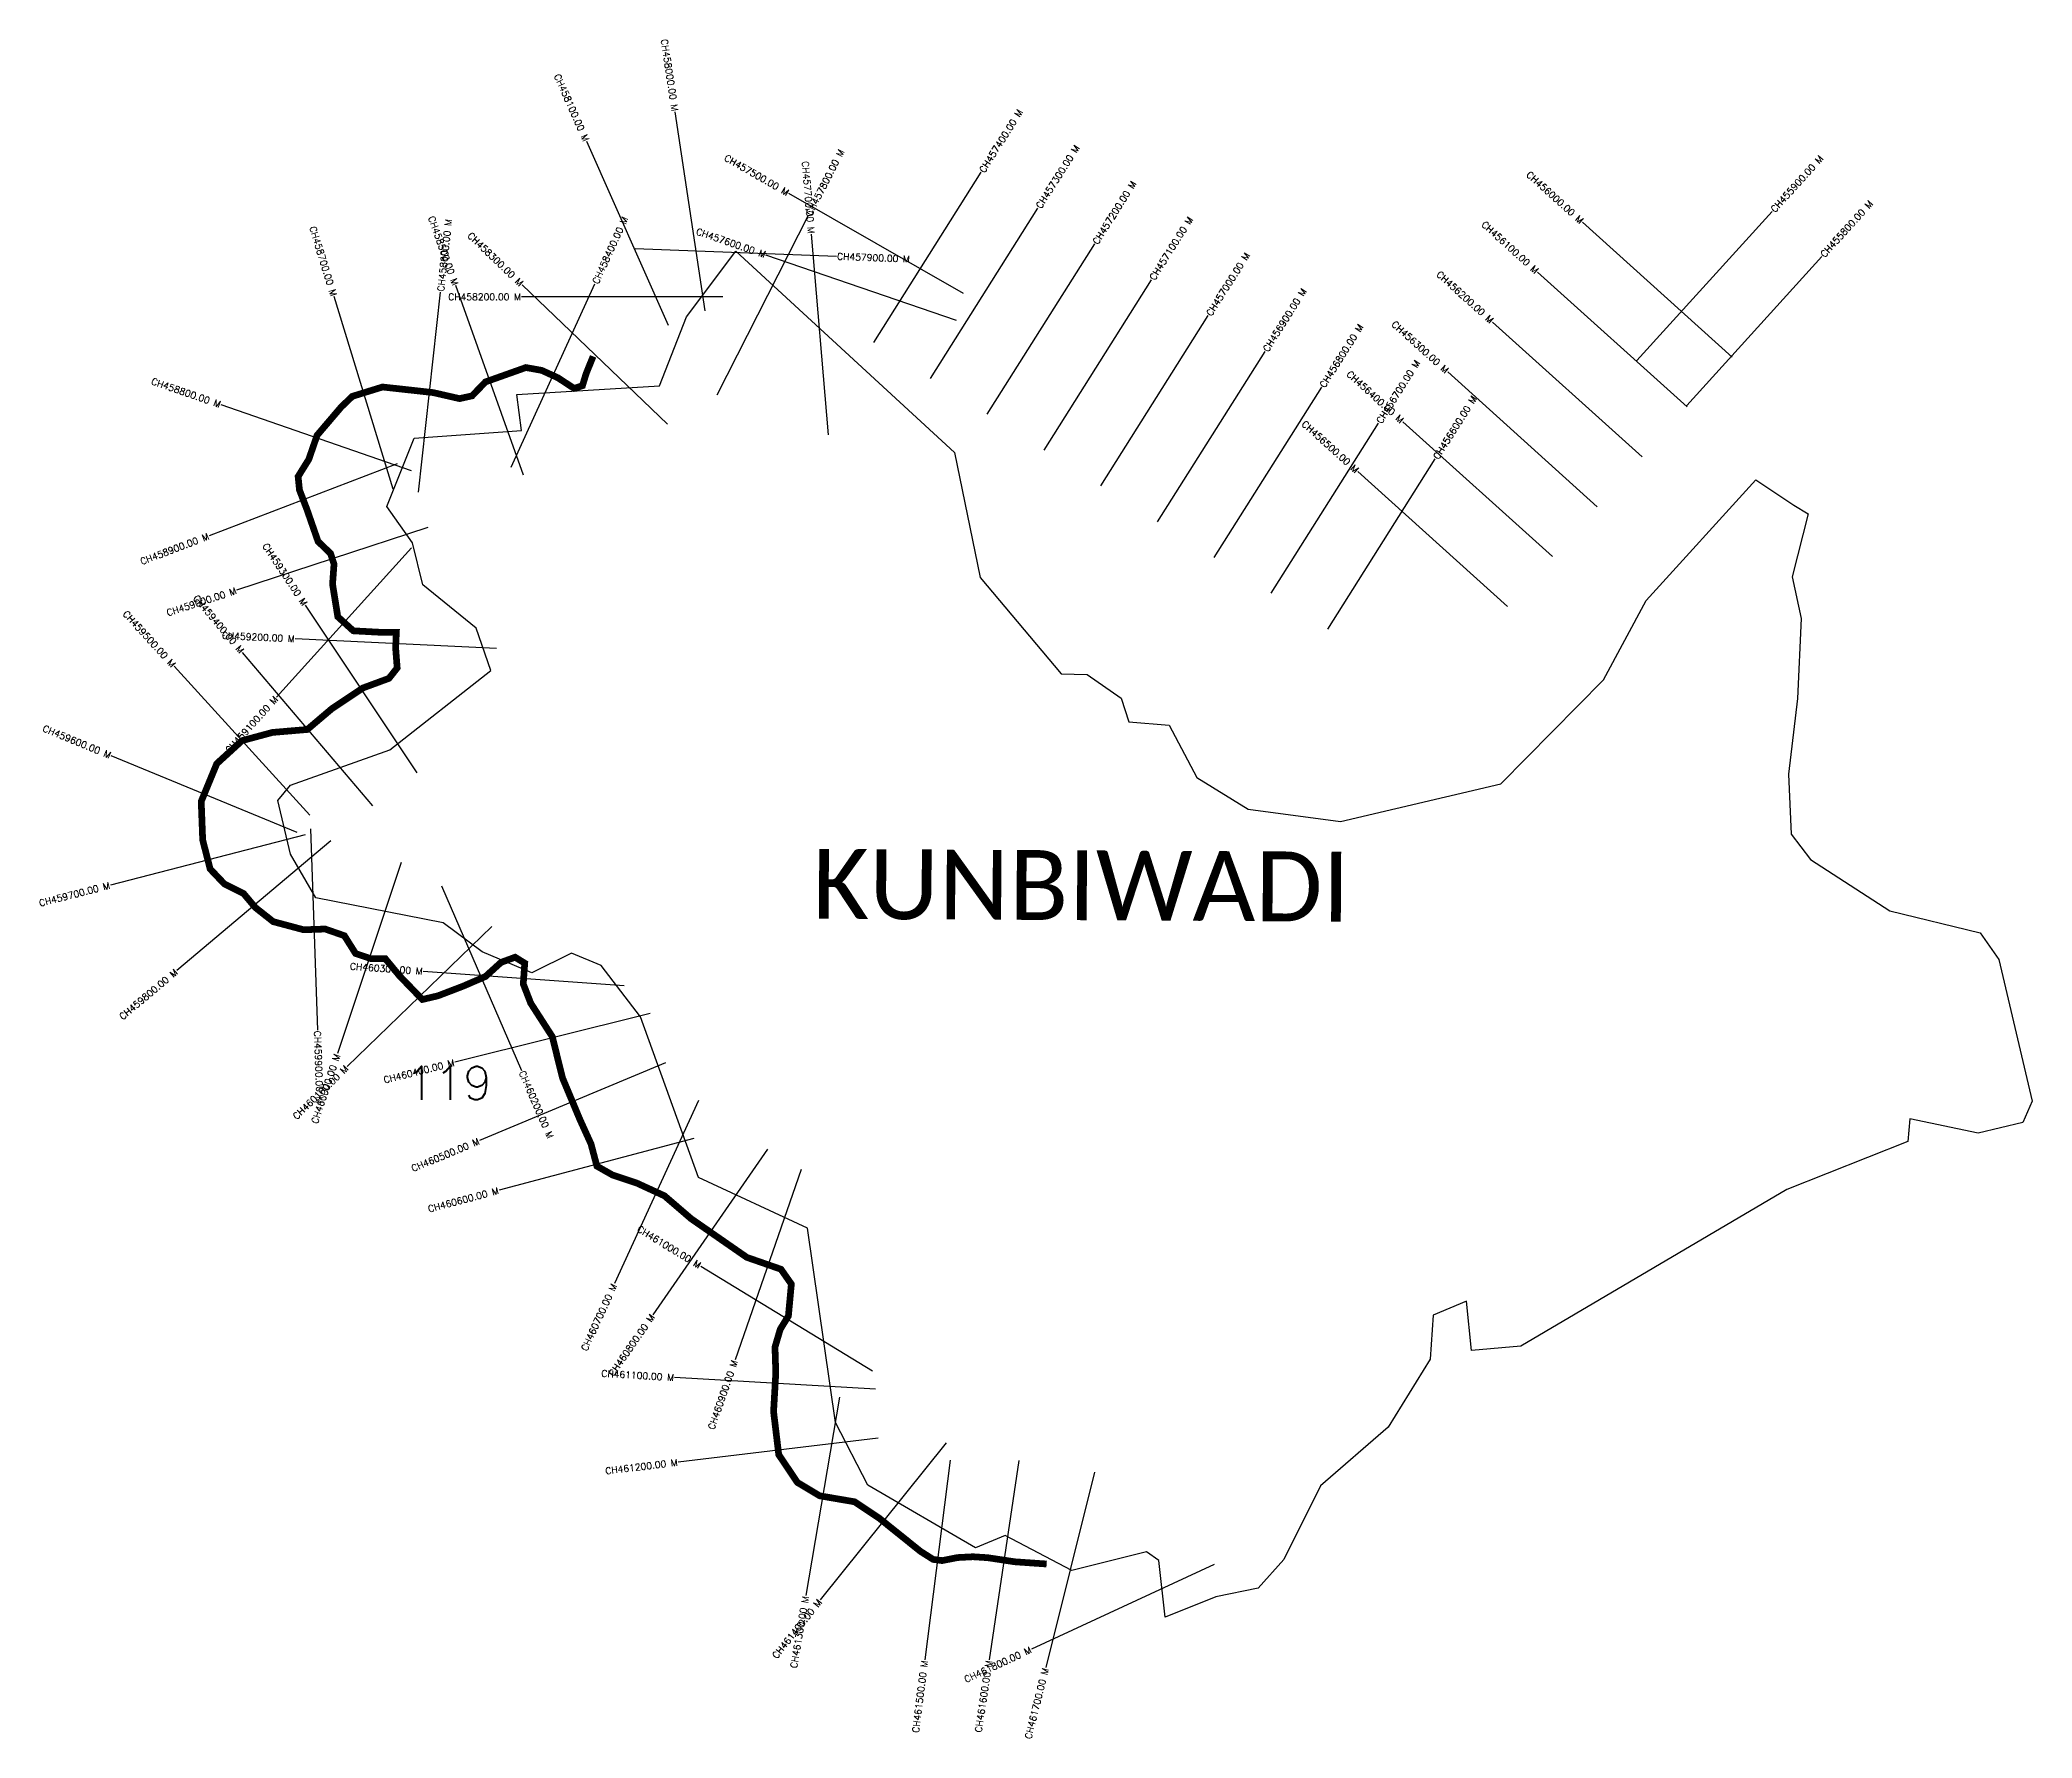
# Model space of a CAD drawing. Header units: metres. Extents: x 307337 to 310306, y 1912146 to 1914676.
import ezdxf
from ezdxf.enums import TextEntityAlignment as Align

# ---------------------------------------------------------------- set-up
doc = ezdxf.new("R2010")
doc.units = ezdxf.units.M
for name, color, linetype in [('CS', 134, 'Continuous'), ('CSMark', 6, 'Continuous'), ('UNPROTECTED', 10, 'Continuous'), ('village', 3, 'Continuous'), ('VILLAGE NAME', 250, 'Continuous')]:
    doc.layers.add(name, color=color, linetype=linetype)
doc.styles.get("Standard").update_dxf_attribs({"font": 'simplex.shx'})

msp = doc.modelspace()

# ---------------------------------------------------------------- linework, layer by layer
at = {"color": 6, "flags": 128}
msp.add_lwpolyline([(309894.2, 1914020.4), (309950.8, 1913982.7)], dxfattribs=at)
at = {"layer": 'CS'}
for p, q in [((308328.9, 1914272.2), (308284.1, 1914568.8)), ((308274.1, 1914250.2), (308152.3, 1914524.4)), ((308580, 1914224.9), (308740.2, 1914478.6)), ((308713.9, 1914298.1), (308453.4, 1914447)), ((308346.6, 1914147), (308482.6, 1914414.5)), ((308664.6, 1914171.5), (308824.7, 1914425.2)), ((309858.9, 1914203.3), (309636.1, 1914404.1)), ((309717.3, 1914198), (309918.6, 1914420.4)), ((308512.4, 1914087.3), (308487.1, 1914386.2)), ((308749.2, 1914118.1), (308909.3, 1914371.8)), ((308224.6, 1914365.3), (308524.4, 1914353.6)), ((308703.1, 1914257.7), (308419.4, 1914355.3)), ((309791.4, 1914130.9), (309992.7, 1914353.3)), ((308057.8, 1914027.1), (307957.2, 1914309.7)), ((308039.8, 1914039.3), (308164.4, 1914312.2)), ((308272.6, 1914103.1), (308056.1, 1914310.8)), ((308833.7, 1914064.8), (308993.9, 1914318.5)), ((309792, 1914129), (309569.1, 1914329.8)), ((307863.9, 1914006.6), (307775.8, 1914293.4)), ((307901.7, 1914001.9), (307934.5, 1914300.1)), ((308355.3, 1914292.9), (308055.3, 1914292.9)), ((308918.3, 1914011.4), (309078.4, 1914265.1)), ((309725, 1914054.7), (309502.2, 1914255.5)), ((309002.9, 1913958), (309163, 1914211.7)), ((309658.1, 1913980.4), (309435.2, 1914181.2)), ((307890.9, 1914033.9), (307607.4, 1914132.1)), ((309087.4, 1913904.6), (309247.5, 1914158.3)), ((309172, 1913851.3), (309332.1, 1914105)), ((309591.2, 1913906.1), (309368.3, 1914106.9)), ((307870, 1914044), (307589.7, 1913937.1)), ((309256.6, 1913797.9), (309416.7, 1914051.6)), ((309524.2, 1913831.8), (309301.3, 1914032.7)), ((307915.7, 1913949.5), (307630.6, 1913855.9)), ((307891.1, 1913919.3), (307690, 1913696.7)), ((307899.6, 1913583.8), (307733.3, 1913833.5)), ((308017.7, 1913769), (307718, 1913783.3)), ((307833.6, 1913534.5), (307639.5, 1913763.3)), ((307739.6, 1913520.9), (307537.5, 1913742.6)), ((307720.9, 1913494.8), (307443.6, 1913609.2)), ((307732.9, 1913491.2), (307442.4, 1913416.6)), ((307770.8, 1913482.7), (307541.4, 1913289.4)), ((307740.6, 1913500.4), (307751, 1913200.6)), ((307875.7, 1913450.1), (307780.9, 1913165.5)), ((307935.8, 1913415.4), (308055.1, 1913140.2)), ((308010.8, 1913354.9), (307795.3, 1913146.1)), ((308207.9, 1913266.7), (307908.7, 1913287.9)), ((308246.9, 1913225.3), (307955.8, 1913152.5)), ((308269.5, 1913151.5), (307992.7, 1913035.9)), ((308318.8, 1913095.4), (308193.7, 1912822.7)), ((308311.7, 1913039.2), (308021.8, 1912961.8)), ((308421.7, 1913023), (308250.8, 1912776.4)), ((308471.8, 1912992.6), (308373.3, 1912709.2)), ((308578.2, 1912692.2), (308322.1, 1912848.5)), ((308582.8, 1912665.6), (308283.3, 1912682.8)), ((308529.1, 1912653.7), (308478.8, 1912357.9)), ((308586.5, 1912592.6), (308288.7, 1912556.7)), ((308688, 1912585.4), (308500.2, 1912351.4)), ((308693.9, 1912559.8), (308656, 1912262.2)), ((308796.3, 1912559.1), (308751.8, 1912262.4)), ((308909, 1912541.8), (308836.3, 1912250.7)), ((309087.2, 1912404.1), (308814.9, 1912278.2))]:
    msp.add_line(p, q, dxfattribs=at)
at = {"layer": 'UNPROTECTED', "const_width": 10, "flags": 128}
msp.add_lwpolyline([(308161.8, 1914204.3), (308151.4, 1914178.7), (308145.9, 1914160.7), (308133.5, 1914156.6), (308109.2, 1914172.5), (308085.1, 1914183.5), (308061.6, 1914187.7), (308001.4, 1914166.3), (307981.4, 1914145.5), (307962.7, 1914141.4), (307923.3, 1914150.4), (307848, 1914158.7), (307803, 1914144.8), (307786.5, 1914129), (307750.5, 1914086.8), (307738.1, 1914050.9), (307722.2, 1914025.3), (307724.2, 1914005.3), (307735.3, 1913976.3), (307751.9, 1913928.6), (307770.5, 1913910.7), (307775.7, 1913894.8), (307773.5, 1913865), (307781.3, 1913816.4), (307804.5, 1913795.4), (307845.4, 1913793.2), (307868.6, 1913793.2), (307868.6, 1913793.2), (307867.5, 1913770), (307869.8, 1913740.1), (307857.6, 1913724.6), (307818.9, 1913710.3), (307772.4, 1913679.3), (307735.9, 1913648.4), (307683.9, 1913644), (307638.6, 1913631.8), (307601, 1913597.5), (307577.8, 1913541.2), (307580, 1913483.7), (307591.1, 1913440.6), (307612.1, 1913418.5), (307640.8, 1913404.1), (307658.5, 1913383.1), (307685.1, 1913362.1), (307730.4, 1913350), (307762.5, 1913351.1), (307791.2, 1913341.1), (307807.8, 1913314.6), (307831, 1913306.9), (307852.1, 1913306.9), (307873.1, 1913281.5), (307907.3, 1913246.1), (307930.6, 1913251.6), (307968.2, 1913266), (308001.3, 1913280.3), (308024.6, 1913301.4), (308045.6, 1913309.1), (308045.6, 1913309.1), (308059.9, 1913300.2), (308057.7, 1913269.3), (308068.8, 1913240.6), (308100.9, 1913190.8), (308116.3, 1913128.9), (308142, 1913067.5), (308158.6, 1913031), (308167.4, 1912997.8), (308190.7, 1912984.6), (308227.2, 1912972.4), (308268.1, 1912953.6), (308307.9, 1912919.4), (308390.8, 1912861.9), (308441.7, 1912844.2), (308457.2, 1912822.1), (308452.8, 1912774.6), (308440.6, 1912754.7), (308432.8, 1912728.2), (308434, 1912689.5), (308430.7, 1912632), (308438.4, 1912567.9), (308466.2, 1912526.5), (308499.4, 1912506.6), (308551.4, 1912497.7), (308587.9, 1912473.4), (308649.8, 1912423.7), (308668.6, 1912411.8), (308682, 1912410.1), (308704.8, 1912414.6), (308727.8, 1912415.8), (308749.7, 1912414.4), (308790.1, 1912408.3), (308837.6, 1912405)], dxfattribs=at)
at = {"layer": 'village', "color": 6}
for points in [[(309947.3, 1913492.6, 0), (309976, 1913454.7, 0), (310093.9, 1913378.4, 0), (310228.5, 1913345.5, 0), (310256.7, 1913305.5, 0), (310306.2, 1913094.8, 0), (310292.2, 1913062.7, 0), (310225.5, 1913047, 0), (310123.8, 1913068.3, 0), (310121, 1913034.3, 0), (309940.7, 1912963.1, 0), (309544.4, 1912729.4, 0), (309470.9, 1912722.9, 0), (309463.4, 1912796.6, 0), (309413.4, 1912775.9, 0), (309409.1, 1912710.2, 0), (309346.3, 1912608.9, 0), (309245.8, 1912521.7, 0), (309191.1, 1912411.9, 0), (309152.9, 1912368.8, 0), (309089.5, 1912356.1, 0), (309014, 1912325.9, 0), (309005, 1912410.3, 0), (308986.4, 1912422.9, 0), (308875.2, 1912395.2, 0), (308776, 1912447.6, 0), (308731.8, 1912429, 0), (308571.2, 1912522.7, 0), (308523, 1912615.7, 0), (308481.4, 1912905.3, 0), (308318.7, 1912981.1, 0), (308232.5, 1913220.5, 0), (308173.8, 1913296.8, 0), (308129.6, 1913315.1, 0), (308070.4, 1913285.9, 0), (307996.4, 1913317.2, 0), (307938.3, 1913360.4, 0), (307748.4, 1913397.6, 0), (307710.9, 1913462.6, 0), (307692, 1913542.5, 0), (307711, 1913565.3, 0), (307858.8, 1913618.3, 0), (308009.4, 1913736.3, 0), (307987.3, 1913799.3, 0), (307907.8, 1913864.1, 0), (307892.5, 1913926.7, 0), (307854.5, 1913980.7, 0), (307894.9, 1914082.7, 0), (308054.9, 1914093.8, 0), (308048.2, 1914147.4, 0), (308260.7, 1914160.3, 0), (308301.1, 1914263.3, 0), (308374.7, 1914361.2, 0), (308700.2, 1914060.9, 0), (308738.6, 1913875.1, 0), (308859.3, 1913731.3, 0), (308897.8, 1913730.2, 0), (308948.7, 1913695, 0), (308960, 1913659.9, 0), (309020.3, 1913654.9, 0), (309061.5, 1913576.9, 0), (309137.9, 1913529.7, 0), (309275.3, 1913511.5, 0), (309514.4, 1913567.2, 0), (309667.2, 1913722.6, 0), (309731.1, 1913840.5, 0), (309894.2, 1914020.4, 0)], [(309950.8, 1913982.7, 0), (309972.6, 1913969.9, 0), (309948.6, 1913876, 0), (309962.1, 1913813.8, 0), (309956.5, 1913694.7, 0), (309943.2, 1913581.8, 0), (309947.3, 1913492.6, 0)]]:
    msp.add_polyline3d(points, dxfattribs=at)

# ---------------------------------------------------------------- texts
at = {"insert": (307882.5, 1913146.6), "char_height": 50, "attachment_point": 1}
msp.add_mtext_dynamic_manual_height_columns('119', width=70.183, gutter_width=1, heights=[0], dxfattribs=at)
at = {"layer": 'CSMark'}
for s, rotation, p in [('CH458000.00 M', 278.5854, (308283.9, 1914569.8)), ('CH458100.00 M', 293.9598, (308151.8, 1914525.3)), ('CH457500.00 M', 330.2351, (308452.6, 1914447.5)), ('CH457700.00 M', 274.8408, (308487, 1914387.2)), ('CH456000.00 M', 317.9779, (309635.3, 1914404.8)), ('CH458500.00 M', 289.5993, (307956.8, 1914310.7)), ('CH456100.00 M', 317.9779, (309568.4, 1914330.5)), ('CH458700.00 M', 287.0926, (307775.5, 1914294.3)), ('CH458300.00 M', 316.1748, (308055.4, 1914311.5)), ('CH457600.00 M', 341.004, (308418.5, 1914355.7)), ('CH456200.00 M', 317.9779, (309501.4, 1914256.2)), ('CH456300.00 M', 317.9779, (309434.5, 1914181.9)), ('CH458800.00 M', 340.9054, (307606.5, 1914132.4)), ('CH456400.00 M', 317.9779, (309367.5, 1914107.6)), ('CH456500.00 M', 317.9779, (309300.6, 1914033.3)), ('CH458900.00 M', 20.8736, (307588.8, 1913936.8)), ('CH459300.00 M', 303.6761, (307732.7, 1913834.3)), ('CH459000.00 M', 18.1664, (307629.7, 1913855.6)), ('CH459400.00 M', 310.3094, (307638.8, 1913764)), ('CH459500.00 M', 312.3561, (307536.8, 1913743.3)), ('CH459200.00 M', 357.2644, (307717, 1913783.4)), ('CH459100.00 M', 47.9033, (307689.3, 1913695.9)), ('CH459600.00 M', 337.5965, (307442.6, 1913609.5)), ('CH459700.00 M', 14.3979, (307441.4, 1913416.3)), ('CH460300.00 M', 355.944, (307907.7, 1913288)), ('CH459800.00 M', 40.1235, (307540.6, 1913288.7)), ('CH460000.00 M', 71.5885, (307780.6, 1913164.5)), ('CH460400.00 M', 14.0388, (307954.9, 1913152.2)), ('CH460100.00 M', 44.0985, (307794.6, 1913145.4)), ('CH460500.00 M', 22.6654, (307991.7, 1913035.5)), ('CH460600.00 M', 14.9412, (308020.8, 1912961.6)), ('CH461000.00 M', 328.5995, (308321.3, 1912849)), ('CH460700.00 M', 65.3502, (308193.3, 1912821.8)), ('CH460800.00 M', 55.2842, (308250.2, 1912775.6)), ('CH460900.00 M', 70.8305, (308373, 1912708.3)), ('CH461100.00 M', 356.7108, (308282.3, 1912682.8)), ('CH461200.00 M', 6.8829, (308287.7, 1912556.6)), ('CH461400.00 M', 51.2427, (308499.6, 1912350.6)), ('CH461300.00 M', 80.3446, (308478.6, 1912356.9)), ('CH461800.00 M', 24.8127, (308814, 1912277.8)), ('CH461500.00 M', 82.7429, (308655.8, 1912261.2)), ('CH461600.00 M', 81.4743, (308751.7, 1912261.4)), ('CH461700.00 M', 75.9717, (308836.1, 1912249.8))]:
    msp.add_text(s, height=10, rotation=rotation, dxfattribs=at).set_placement(p, align=Align.MIDDLE_RIGHT)
for s, rotation, p in [('CH457400.00 M', 57.7416, (308740.7, 1914479.4)), ('CH457300.00 M', 57.7416, (308825.3, 1914426.1)), ('CH457800.00 M', 63.0569, (308483, 1914415.4)), ('CH455900.00 M', 47.8577, (309919.3, 1914421.2)), ('CH457200.00 M', 57.7416, (308909.8, 1914372.7)), ('CH455800.00 M', 47.8577, (309993.4, 1914354.1)), ('CH458600.00 M', 83.725, (307934.6, 1914301)), ('CH458400.00 M', 65.4461, (308164.8, 1914313.1)), ('CH457100.00 M', 57.7416, (308994.4, 1914319.3)), ('CH457900.00 M', 357.7667, (308525.4, 1914353.5)), ('CH457000.00 M', 57.7416, (309079, 1914265.9)), ('CH456900.00 M', 57.7416, (309163.5, 1914212.6)), ('CH456800.00 M', 57.7416, (309248.1, 1914159.2)), ('CH456700.00 M', 57.7416, (309332.6, 1914105.8)), ('CH456600.00 M', 57.7416, (309417.2, 1914052.4)), ('CH459900.00 M', 271.983, (307751, 1913199.6)), ('CH460200.00 M', 293.4235, (308055.5, 1913139.2))]:
    msp.add_text(s, height=10, rotation=rotation, dxfattribs=at).set_placement(p, align=Align.MIDDLE_LEFT)
msp.add_text('CH458200.00 M', height=10, dxfattribs=at).set_placement((308054.3, 1914292.9), align=Align.MIDDLE_RIGHT)
at = {"layer": 'VILLAGE NAME', "insert": (308489, 1913470.6), "char_height": 104.042, "attachment_point": 1, "rotation": 359.6762}
msp.add_mtext_dynamic_manual_height_columns('{\\fCalibri|b0|i0|c0|p34;KUNBIWADI}', width=1022.241, gutter_width=520.2, heights=[0], dxfattribs=at)

doc.saveas('drawing.dxf')
